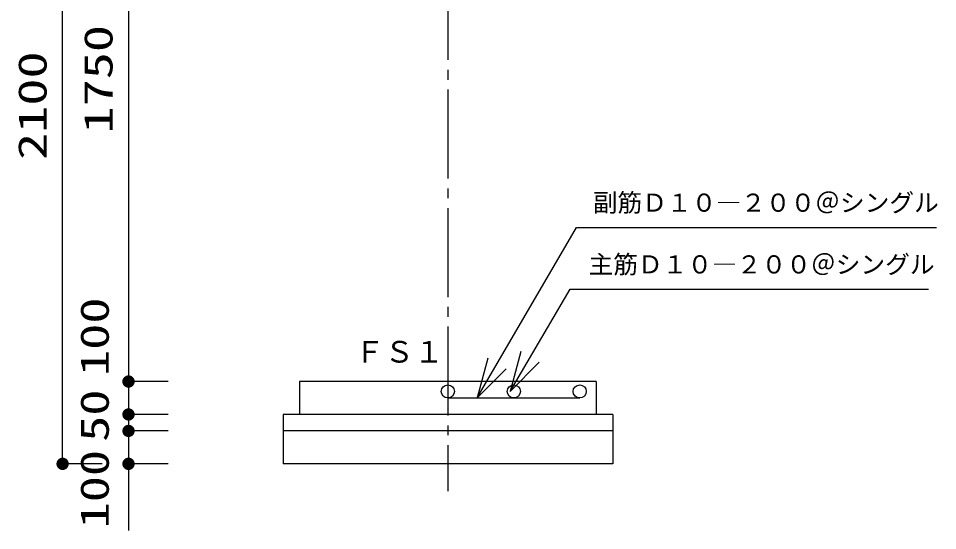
# Model space of a CAD drawing. Units: millimetres, scale not verified. Extents: x -9622 to 7696, y -6818 to 5260.
# Drawn here: x -1746 to 1043, y -795 to 762 of the extents above; entities that cross this region are included whole.
import ezdxf
from ezdxf.enums import TextEntityAlignment as Align

# ---------------------------------------------------------------- set-up
doc = ezdxf.new("R2010")
doc.units = ezdxf.units.MM
doc.header["$LTSCALE"] = 30
doc.linetypes.add('CHAIN2', pattern=[12, 9, -1, 1, -1])
for name, color, linetype, lineweight in [('0-1_KIKI', 3, 'Continuous', 25), ('0-2_SEISAKU', 2, 'Continuous', 25), ('0-3_A-PIPE', 3, 'Continuous', 25), ('0-6_SUNPO', 7, 'Continuous', 25)]:
    doc.layers.add(name, color=color, linetype=linetype, lineweight=lineweight)
doc.styles.add('MS Gothic', font='')
doc.styles.add('ＭＳ ゴシック', font='')
doc.styles.get('MS Gothic').set_extended_font_data('MS Gothic')
doc.styles.get('ＭＳ ゴシック').set_extended_font_data('MS Gothic')

msp = doc.modelspace()

# ---------------------------------------------------------------- linework, layer by layer
at = {"layer": '0-1_KIKI', "color": 4}
for p, q in [((-354.55, -391.69), (-53.23, 126.66)), ((-53.23, 126.66), (1039.01, 126.66)), ((-254.55, -371.69), (-72.26, -60.83)), ((-72.26, -60.83), (1015.37, -60.83))]:
    msp.add_line(p, q, dxfattribs=at)
for points in [[(-222.2, -250.95), (-254.55, -371.69), (-166.16, -283.3)], [(-322.19, -270.95), (-354.55, -391.69), (-266.16, -303.3)]]:
    msp.add_lwpolyline(points, dxfattribs=at)
at = {"layer": '0-2_SEISAKU', "linetype": 'CHAIN2'}
msp.add_line((-443.19, 1625.1), (-443.19, -674.65), dxfattribs=at)
at = {"layer": '0-2_SEISAKU'}
for p, q in [((6.81, -341.69), (-893.19, -341.69)), ((-893.19, -341.69), (-893.19, -441.69)), ((6.81, -341.69), (6.81, -441.69)), ((-943.19, -441.69), (-943.19, -591.69)), ((56.81, -441.69), (-943.19, -441.69)), ((56.81, -491.69), (-943.19, -491.69))]:
    msp.add_line(p, q, dxfattribs=at)
msp.add_lwpolyline([(56.81, -441.69), (56.81, -591.69), (-943.19, -591.69)], dxfattribs=at)
at = {"layer": '0-3_A-PIPE'}
msp.add_line((-443.19, -391.69), (-43.2, -391.69), dxfattribs=at)
msp.add_line((-443.19, -391.69), (-43.2, -391.69), dxfattribs=at)
for centre in [(-443.31, -371.69), (-243.31, -371.69), (-43.31, -371.69), (-43.2, -371.69), (-43.2, -371.69)]:
    msp.add_circle(centre, 20, dxfattribs=at)
at = {"layer": '0-6_SUNPO', "color": 4}
for p, q in [((-1612.18, -591.69), (-1612.18, 1508.31)), ((-1412.18, 1408.31), (-1412.18, -341.69)), ((-1292.18, -341.69), (-1412.18, -341.69)), ((-1292.18, -341.69), (-1412.18, -341.69)), ((-1412.18, -341.69), (-1412.18, -441.69)), ((-1292.18, -441.69), (-1412.18, -441.69)), ((-1292.18, -441.69), (-1412.18, -441.69)), ((-1412.18, -441.69), (-1412.18, -491.69)), ((-1292.18, -491.69), (-1412.18, -491.69)), ((-1292.18, -491.69), (-1412.18, -491.69)), ((-1412.18, -491.69), (-1412.18, -591.69)), ((-1492.18, -591.69), (-1612.18, -591.69)), ((-1292.18, -591.69), (-1412.18, -591.69)), ((-1412.18, -601.07), (-1412.18, -794.63))]:
    msp.add_line(p, q, dxfattribs=at)
at = {"layer": '0-6_SUNPO'}
for points in [[(-1429.5, -334.52), (-1412.18, -341.69), (-1430.57, -338.03)], [(-1429.5, -334.52), (-1412.18, -341.69), (-1430.57, -338.03)], [(-1427.77, -331.27), (-1412.18, -341.69), (-1429.5, -334.52)], [(-1427.77, -331.27), (-1412.18, -341.69), (-1429.5, -334.52)], [(-1425.44, -328.43), (-1412.18, -341.69), (-1427.77, -331.27)], [(-1425.44, -328.43), (-1412.18, -341.69), (-1427.77, -331.27)], [(-1422.59, -326.1), (-1412.18, -341.69), (-1425.44, -328.43)], [(-1422.59, -326.1), (-1412.18, -341.69), (-1425.44, -328.43)], [(-1419.35, -324.37), (-1412.18, -341.69), (-1422.59, -326.1)], [(-1419.35, -324.37), (-1412.18, -341.69), (-1422.59, -326.1)], [(-1415.84, -323.3), (-1412.18, -341.69), (-1419.35, -324.37)], [(-1415.84, -323.3), (-1412.18, -341.69), (-1419.35, -324.37)], [(-1412.18, -322.94), (-1412.18, -341.69), (-1415.84, -323.3)], [(-1412.18, -322.94), (-1412.18, -341.69), (-1415.84, -323.3)], [(-1408.52, -323.3), (-1412.18, -341.69), (-1412.18, -322.94)], [(-1408.52, -323.3), (-1412.18, -341.69), (-1412.18, -322.94)], [(-1405, -324.37), (-1412.18, -341.69), (-1408.52, -323.3)], [(-1405, -324.37), (-1412.18, -341.69), (-1408.52, -323.3)], [(-1401.76, -326.1), (-1412.18, -341.69), (-1405, -324.37)], [(-1401.76, -326.1), (-1412.18, -341.69), (-1405, -324.37)], [(-1398.92, -328.43), (-1412.18, -341.69), (-1401.76, -326.1)], [(-1398.92, -328.43), (-1412.18, -341.69), (-1401.76, -326.1)], [(-1396.59, -331.27), (-1412.18, -341.69), (-1398.92, -328.43)], [(-1396.59, -331.27), (-1412.18, -341.69), (-1398.92, -328.43)], [(-1394.85, -334.52), (-1412.18, -341.69), (-1396.59, -331.27)], [(-1394.85, -334.52), (-1412.18, -341.69), (-1396.59, -331.27)], [(-1393.79, -338.03), (-1412.18, -341.69), (-1394.85, -334.52)], [(-1393.79, -338.03), (-1412.18, -341.69), (-1394.85, -334.52)], [(-1430.57, -338.03), (-1412.18, -341.69), (-1430.93, -341.69)], [(-1430.57, -338.03), (-1412.18, -341.69), (-1430.93, -341.69)], [(-1430.93, -341.69), (-1412.18, -341.69), (-1430.57, -345.35)], [(-1430.93, -341.69), (-1412.18, -341.69), (-1430.57, -345.35)], [(-1430.57, -345.35), (-1412.18, -341.69), (-1429.5, -348.87)], [(-1430.57, -345.35), (-1412.18, -341.69), (-1429.5, -348.87)], [(-1429.5, -348.87), (-1412.18, -341.69), (-1427.77, -352.11)], [(-1429.5, -348.87), (-1412.18, -341.69), (-1427.77, -352.11)], [(-1427.77, -352.11), (-1412.18, -341.69), (-1425.44, -354.95)], [(-1427.77, -352.11), (-1412.18, -341.69), (-1425.44, -354.95)], [(-1425.44, -354.95), (-1412.18, -341.69), (-1422.59, -357.28)], [(-1425.44, -354.95), (-1412.18, -341.69), (-1422.59, -357.28)], [(-1422.59, -357.28), (-1412.18, -341.69), (-1419.35, -359.01)], [(-1422.59, -357.28), (-1412.18, -341.69), (-1419.35, -359.01)], [(-1419.35, -359.01), (-1412.18, -341.69), (-1415.84, -360.08)], [(-1419.35, -359.01), (-1412.18, -341.69), (-1415.84, -360.08)], [(-1415.84, -360.08), (-1412.18, -341.69), (-1412.18, -360.44)], [(-1415.84, -360.08), (-1412.18, -341.69), (-1412.18, -360.44)], [(-1393.43, -341.69), (-1412.18, -341.69), (-1393.79, -338.03)], [(-1393.43, -341.69), (-1412.18, -341.69), (-1393.79, -338.03)], [(-1412.18, -360.44), (-1412.18, -341.69), (-1408.52, -360.08)], [(-1408.52, -360.08), (-1412.18, -341.69), (-1405, -359.01)], [(-1405, -359.01), (-1412.18, -341.69), (-1401.76, -357.28)], [(-1401.76, -357.28), (-1412.18, -341.69), (-1398.92, -354.95)], [(-1398.92, -354.95), (-1412.18, -341.69), (-1396.59, -352.11)], [(-1396.59, -352.11), (-1412.18, -341.69), (-1394.85, -348.87)], [(-1394.85, -348.87), (-1412.18, -341.69), (-1393.79, -345.35)], [(-1393.79, -345.35), (-1412.18, -341.69), (-1393.43, -341.69)], [(-1412.18, -360.44), (-1412.18, -341.69), (-1408.52, -360.08)], [(-1408.52, -360.08), (-1412.18, -341.69), (-1405, -359.01)], [(-1405, -359.01), (-1412.18, -341.69), (-1401.76, -357.28)], [(-1401.76, -357.28), (-1412.18, -341.69), (-1398.92, -354.95)], [(-1398.92, -354.95), (-1412.18, -341.69), (-1396.59, -352.11)], [(-1396.59, -352.11), (-1412.18, -341.69), (-1394.85, -348.87)], [(-1394.85, -348.87), (-1412.18, -341.69), (-1393.79, -345.35)], [(-1393.79, -345.35), (-1412.18, -341.69), (-1393.43, -341.69)], [(-1430.57, -438.03), (-1412.18, -441.69), (-1430.93, -441.69)], [(-1430.57, -438.03), (-1412.18, -441.69), (-1430.93, -441.69)], [(-1430.93, -441.69), (-1412.18, -441.69), (-1430.57, -445.35)], [(-1430.93, -441.69), (-1412.18, -441.69), (-1430.57, -445.35)], [(-1429.5, -434.52), (-1412.18, -441.69), (-1430.57, -438.03)], [(-1429.5, -434.52), (-1412.18, -441.69), (-1430.57, -438.03)], [(-1430.57, -445.35), (-1412.18, -441.69), (-1429.5, -448.87)], [(-1430.57, -445.35), (-1412.18, -441.69), (-1429.5, -448.87)], [(-1427.77, -431.27), (-1412.18, -441.69), (-1429.5, -434.52)], [(-1427.77, -431.27), (-1412.18, -441.69), (-1429.5, -434.52)], [(-1429.5, -448.87), (-1412.18, -441.69), (-1427.77, -452.11)], [(-1429.5, -448.87), (-1412.18, -441.69), (-1427.77, -452.11)], [(-1425.44, -428.43), (-1412.18, -441.69), (-1427.77, -431.27)], [(-1425.44, -428.43), (-1412.18, -441.69), (-1427.77, -431.27)], [(-1427.77, -452.11), (-1412.18, -441.69), (-1425.44, -454.95)], [(-1427.77, -452.11), (-1412.18, -441.69), (-1425.44, -454.95)], [(-1422.59, -426.1), (-1412.18, -441.69), (-1425.44, -428.43)], [(-1422.59, -426.1), (-1412.18, -441.69), (-1425.44, -428.43)], [(-1425.44, -454.95), (-1412.18, -441.69), (-1422.59, -457.28)], [(-1425.44, -454.95), (-1412.18, -441.69), (-1422.59, -457.28)], [(-1419.35, -424.37), (-1412.18, -441.69), (-1422.59, -426.1)], [(-1419.35, -424.37), (-1412.18, -441.69), (-1422.59, -426.1)], [(-1422.59, -457.28), (-1412.18, -441.69), (-1419.35, -459.01)], [(-1422.59, -457.28), (-1412.18, -441.69), (-1419.35, -459.01)], [(-1415.84, -423.3), (-1412.18, -441.69), (-1419.35, -424.37)], [(-1415.84, -423.3), (-1412.18, -441.69), (-1419.35, -424.37)], [(-1419.35, -459.01), (-1412.18, -441.69), (-1415.84, -460.08)], [(-1419.35, -459.01), (-1412.18, -441.69), (-1415.84, -460.08)], [(-1412.18, -422.94), (-1412.18, -441.69), (-1415.84, -423.3)], [(-1412.18, -422.94), (-1412.18, -441.69), (-1415.84, -423.3)], [(-1415.84, -460.08), (-1412.18, -441.69), (-1412.18, -460.44)], [(-1415.84, -460.08), (-1412.18, -441.69), (-1412.18, -460.44)], [(-1408.52, -423.3), (-1412.18, -441.69), (-1412.18, -422.94)], [(-1408.52, -423.3), (-1412.18, -441.69), (-1412.18, -422.94)], [(-1405, -424.37), (-1412.18, -441.69), (-1408.52, -423.3)], [(-1405, -424.37), (-1412.18, -441.69), (-1408.52, -423.3)], [(-1401.76, -426.1), (-1412.18, -441.69), (-1405, -424.37)], [(-1401.76, -426.1), (-1412.18, -441.69), (-1405, -424.37)], [(-1398.92, -428.43), (-1412.18, -441.69), (-1401.76, -426.1)], [(-1398.92, -428.43), (-1412.18, -441.69), (-1401.76, -426.1)], [(-1396.59, -431.27), (-1412.18, -441.69), (-1398.92, -428.43)], [(-1396.59, -431.27), (-1412.18, -441.69), (-1398.92, -428.43)], [(-1394.85, -434.52), (-1412.18, -441.69), (-1396.59, -431.27)], [(-1394.85, -434.52), (-1412.18, -441.69), (-1396.59, -431.27)], [(-1393.79, -438.03), (-1412.18, -441.69), (-1394.85, -434.52)], [(-1393.79, -438.03), (-1412.18, -441.69), (-1394.85, -434.52)], [(-1393.43, -441.69), (-1412.18, -441.69), (-1393.79, -438.03)], [(-1393.43, -441.69), (-1412.18, -441.69), (-1393.79, -438.03)], [(-1412.18, -460.44), (-1412.18, -441.69), (-1408.52, -460.08)], [(-1408.52, -460.08), (-1412.18, -441.69), (-1405, -459.01)], [(-1405, -459.01), (-1412.18, -441.69), (-1401.76, -457.28)], [(-1401.76, -457.28), (-1412.18, -441.69), (-1398.92, -454.95)], [(-1398.92, -454.95), (-1412.18, -441.69), (-1396.59, -452.11)], [(-1396.59, -452.11), (-1412.18, -441.69), (-1394.85, -448.87)], [(-1394.85, -448.87), (-1412.18, -441.69), (-1393.79, -445.35)], [(-1393.79, -445.35), (-1412.18, -441.69), (-1393.43, -441.69)], [(-1412.18, -460.44), (-1412.18, -441.69), (-1408.52, -460.08)], [(-1408.52, -460.08), (-1412.18, -441.69), (-1405, -459.01)], [(-1405, -459.01), (-1412.18, -441.69), (-1401.76, -457.28)], [(-1401.76, -457.28), (-1412.18, -441.69), (-1398.92, -454.95)], [(-1398.92, -454.95), (-1412.18, -441.69), (-1396.59, -452.11)], [(-1396.59, -452.11), (-1412.18, -441.69), (-1394.85, -448.87)], [(-1394.85, -448.87), (-1412.18, -441.69), (-1393.79, -445.35)], [(-1393.79, -445.35), (-1412.18, -441.69), (-1393.43, -441.69)], [(-1415.84, -473.3), (-1412.18, -491.69), (-1419.35, -474.37)], [(-1415.84, -473.3), (-1412.18, -491.69), (-1419.35, -474.37)], [(-1412.18, -472.94), (-1412.18, -491.69), (-1415.84, -473.3)], [(-1412.18, -472.94), (-1412.18, -491.69), (-1415.84, -473.3)], [(-1408.52, -473.3), (-1412.18, -491.69), (-1412.18, -472.94)], [(-1408.52, -473.3), (-1412.18, -491.69), (-1412.18, -472.94)], [(-1405, -474.37), (-1412.18, -491.69), (-1408.52, -473.3)], [(-1405, -474.37), (-1412.18, -491.69), (-1408.52, -473.3)], [(-1430.57, -488.03), (-1412.18, -491.69), (-1430.93, -491.69)], [(-1430.57, -488.03), (-1412.18, -491.69), (-1430.93, -491.69)], [(-1430.93, -491.69), (-1412.18, -491.69), (-1430.57, -495.35)], [(-1430.93, -491.69), (-1412.18, -491.69), (-1430.57, -495.35)], [(-1429.5, -484.52), (-1412.18, -491.69), (-1430.57, -488.03)], [(-1429.5, -484.52), (-1412.18, -491.69), (-1430.57, -488.03)], [(-1430.57, -495.35), (-1412.18, -491.69), (-1429.5, -498.87)], [(-1430.57, -495.35), (-1412.18, -491.69), (-1429.5, -498.87)], [(-1427.77, -481.27), (-1412.18, -491.69), (-1429.5, -484.52)], [(-1427.77, -481.27), (-1412.18, -491.69), (-1429.5, -484.52)], [(-1429.5, -498.87), (-1412.18, -491.69), (-1427.77, -502.11)], [(-1429.5, -498.87), (-1412.18, -491.69), (-1427.77, -502.11)], [(-1425.44, -478.43), (-1412.18, -491.69), (-1427.77, -481.27)], [(-1425.44, -478.43), (-1412.18, -491.69), (-1427.77, -481.27)], [(-1427.77, -502.11), (-1412.18, -491.69), (-1425.44, -504.95)], [(-1427.77, -502.11), (-1412.18, -491.69), (-1425.44, -504.95)], [(-1422.59, -476.1), (-1412.18, -491.69), (-1425.44, -478.43)], [(-1422.59, -476.1), (-1412.18, -491.69), (-1425.44, -478.43)], [(-1425.44, -504.95), (-1412.18, -491.69), (-1422.59, -507.28)], [(-1425.44, -504.95), (-1412.18, -491.69), (-1422.59, -507.28)], [(-1419.35, -474.37), (-1412.18, -491.69), (-1422.59, -476.1)], [(-1419.35, -474.37), (-1412.18, -491.69), (-1422.59, -476.1)], [(-1422.59, -507.28), (-1412.18, -491.69), (-1419.35, -509.01)], [(-1422.59, -507.28), (-1412.18, -491.69), (-1419.35, -509.01)], [(-1419.35, -509.01), (-1412.18, -491.69), (-1415.84, -510.08)], [(-1419.35, -509.01), (-1412.18, -491.69), (-1415.84, -510.08)], [(-1415.84, -510.08), (-1412.18, -491.69), (-1412.18, -510.44)], [(-1415.84, -510.08), (-1412.18, -491.69), (-1412.18, -510.44)], [(-1401.76, -476.1), (-1412.18, -491.69), (-1405, -474.37)], [(-1401.76, -476.1), (-1412.18, -491.69), (-1405, -474.37)], [(-1398.92, -478.43), (-1412.18, -491.69), (-1401.76, -476.1)], [(-1398.92, -478.43), (-1412.18, -491.69), (-1401.76, -476.1)], [(-1396.59, -481.27), (-1412.18, -491.69), (-1398.92, -478.43)], [(-1396.59, -481.27), (-1412.18, -491.69), (-1398.92, -478.43)], [(-1394.85, -484.52), (-1412.18, -491.69), (-1396.59, -481.27)], [(-1394.85, -484.52), (-1412.18, -491.69), (-1396.59, -481.27)], [(-1393.79, -488.03), (-1412.18, -491.69), (-1394.85, -484.52)], [(-1393.79, -488.03), (-1412.18, -491.69), (-1394.85, -484.52)], [(-1393.43, -491.69), (-1412.18, -491.69), (-1393.79, -488.03)], [(-1393.43, -491.69), (-1412.18, -491.69), (-1393.79, -488.03)], [(-1412.18, -510.44), (-1412.18, -491.69), (-1408.52, -510.08)], [(-1408.52, -510.08), (-1412.18, -491.69), (-1405, -509.01)], [(-1405, -509.01), (-1412.18, -491.69), (-1401.76, -507.28)], [(-1401.76, -507.28), (-1412.18, -491.69), (-1398.92, -504.95)], [(-1398.92, -504.95), (-1412.18, -491.69), (-1396.59, -502.11)], [(-1396.59, -502.11), (-1412.18, -491.69), (-1394.85, -498.87)], [(-1394.85, -498.87), (-1412.18, -491.69), (-1393.79, -495.35)], [(-1393.79, -495.35), (-1412.18, -491.69), (-1393.43, -491.69)], [(-1412.18, -510.44), (-1412.18, -491.69), (-1408.52, -510.08)], [(-1408.52, -510.08), (-1412.18, -491.69), (-1405, -509.01)], [(-1405, -509.01), (-1412.18, -491.69), (-1401.76, -507.28)], [(-1401.76, -507.28), (-1412.18, -491.69), (-1398.92, -504.95)], [(-1398.92, -504.95), (-1412.18, -491.69), (-1396.59, -502.11)], [(-1396.59, -502.11), (-1412.18, -491.69), (-1394.85, -498.87)], [(-1394.85, -498.87), (-1412.18, -491.69), (-1393.79, -495.35)], [(-1393.79, -495.35), (-1412.18, -491.69), (-1393.43, -491.69)], [(-1629.5, -584.52), (-1612.18, -591.69), (-1630.57, -588.03)], [(-1627.77, -581.27), (-1612.18, -591.69), (-1629.5, -584.52)], [(-1625.44, -578.43), (-1612.18, -591.69), (-1627.77, -581.27)], [(-1622.59, -576.1), (-1612.18, -591.69), (-1625.44, -578.43)], [(-1619.35, -574.37), (-1612.18, -591.69), (-1622.59, -576.1)], [(-1615.84, -573.3), (-1612.18, -591.69), (-1619.35, -574.37)], [(-1612.18, -572.94), (-1612.18, -591.69), (-1615.84, -573.3)], [(-1608.52, -573.3), (-1612.18, -591.69), (-1612.18, -572.94)], [(-1605, -574.37), (-1612.18, -591.69), (-1608.52, -573.3)], [(-1601.76, -576.1), (-1612.18, -591.69), (-1605, -574.37)], [(-1598.92, -578.43), (-1612.18, -591.69), (-1601.76, -576.1)], [(-1596.59, -581.27), (-1612.18, -591.69), (-1598.92, -578.43)], [(-1594.85, -584.52), (-1612.18, -591.69), (-1596.59, -581.27)], [(-1593.79, -588.03), (-1612.18, -591.69), (-1594.85, -584.52)], [(-1429.5, -584.52), (-1412.18, -591.69), (-1430.57, -588.03)], [(-1427.77, -581.27), (-1412.18, -591.69), (-1429.5, -584.52)], [(-1425.44, -578.43), (-1412.18, -591.69), (-1427.77, -581.27)], [(-1422.59, -576.1), (-1412.18, -591.69), (-1425.44, -578.43)], [(-1419.35, -574.37), (-1412.18, -591.69), (-1422.59, -576.1)], [(-1415.84, -573.3), (-1412.18, -591.69), (-1419.35, -574.37)], [(-1412.18, -572.94), (-1412.18, -591.69), (-1415.84, -573.3)], [(-1408.52, -573.3), (-1412.18, -591.69), (-1412.18, -572.94)], [(-1405, -574.37), (-1412.18, -591.69), (-1408.52, -573.3)], [(-1401.76, -576.1), (-1412.18, -591.69), (-1405, -574.37)], [(-1398.92, -578.43), (-1412.18, -591.69), (-1401.76, -576.1)], [(-1396.59, -581.27), (-1412.18, -591.69), (-1398.92, -578.43)], [(-1394.85, -584.52), (-1412.18, -591.69), (-1396.59, -581.27)], [(-1393.79, -588.03), (-1412.18, -591.69), (-1394.85, -584.52)], [(-1630.57, -588.03), (-1612.18, -591.69), (-1630.93, -591.69)], [(-1630.93, -591.69), (-1612.18, -591.69), (-1630.57, -595.35)], [(-1630.57, -595.35), (-1612.18, -591.69), (-1629.5, -598.87)], [(-1629.5, -598.87), (-1612.18, -591.69), (-1627.77, -602.11)], [(-1627.77, -602.11), (-1612.18, -591.69), (-1625.44, -604.95)], [(-1625.44, -604.95), (-1612.18, -591.69), (-1622.59, -607.28)], [(-1622.59, -607.28), (-1612.18, -591.69), (-1619.35, -609.01)], [(-1619.35, -609.01), (-1612.18, -591.69), (-1615.84, -610.08)], [(-1615.84, -610.08), (-1612.18, -591.69), (-1612.18, -610.44)], [(-1593.43, -591.69), (-1612.18, -591.69), (-1593.79, -588.03)], [(-1612.18, -610.44), (-1612.18, -591.69), (-1608.52, -610.08)], [(-1608.52, -610.08), (-1612.18, -591.69), (-1605, -609.01)], [(-1605, -609.01), (-1612.18, -591.69), (-1601.76, -607.28)], [(-1601.76, -607.28), (-1612.18, -591.69), (-1598.92, -604.95)], [(-1598.92, -604.95), (-1612.18, -591.69), (-1596.59, -602.11)], [(-1596.59, -602.11), (-1612.18, -591.69), (-1594.85, -598.87)], [(-1594.85, -598.87), (-1612.18, -591.69), (-1593.79, -595.35)], [(-1593.79, -595.35), (-1612.18, -591.69), (-1593.43, -591.69)], [(-1430.57, -588.03), (-1412.18, -591.69), (-1430.93, -591.69)], [(-1430.93, -591.69), (-1412.18, -591.69), (-1430.57, -595.35)], [(-1430.57, -595.35), (-1412.18, -591.69), (-1429.5, -598.87)], [(-1429.5, -598.87), (-1412.18, -591.69), (-1427.77, -602.11)], [(-1427.77, -602.11), (-1412.18, -591.69), (-1425.44, -604.95)], [(-1425.44, -604.95), (-1412.18, -591.69), (-1422.59, -607.28)], [(-1422.59, -607.28), (-1412.18, -591.69), (-1419.35, -609.01)], [(-1419.35, -609.01), (-1412.18, -591.69), (-1415.84, -610.08)], [(-1415.84, -610.08), (-1412.18, -591.69), (-1412.18, -610.44)], [(-1393.43, -591.69), (-1412.18, -591.69), (-1393.79, -588.03)], [(-1412.18, -610.44), (-1412.18, -591.69), (-1408.52, -610.08)], [(-1408.52, -610.08), (-1412.18, -591.69), (-1405, -609.01)], [(-1405, -609.01), (-1412.18, -591.69), (-1401.76, -607.28)], [(-1401.76, -607.28), (-1412.18, -591.69), (-1398.92, -604.95)], [(-1398.92, -604.95), (-1412.18, -591.69), (-1396.59, -602.11)], [(-1396.59, -602.11), (-1412.18, -591.69), (-1394.85, -598.87)], [(-1394.85, -598.87), (-1412.18, -591.69), (-1393.79, -595.35)], [(-1393.79, -595.35), (-1412.18, -591.69), (-1393.43, -591.69)]]:
    msp.add_solid(points, dxfattribs=at)

# ---------------------------------------------------------------- texts
at = {"layer": '0-1_KIKI', "color": 4, "style": 'MS Gothic'}
for s, p in [('副筋Ｄ１０―２００＠シングル\u3000', (-3.62, 157.68)), ('主筋Ｄ１０―２００＠シングル\u3000', (-16.46, -29.82))]:
    msp.add_text(s, height=54.99, dxfattribs=at).set_placement(p, align=Align.BOTTOM_LEFT)
at = {"layer": '0-2_SEISAKU', "color": 4, "style": 'MS Gothic'}
msp.add_text('ＦＳ１', height=65.98, dxfattribs=at).set_placement((-725.69, -304), align=Align.BOTTOM_LEFT)
at = {"layer": '0-6_SUNPO', "color": 3, "style": 'ＭＳ ゴシック'}
for s, width, p in [('1750', 1.4, (-1434.68, 411.6)), ('2100', 1.4, (-1634.68, 331.45)), ('100', 1.35, (-1445.93, -324.84)), ('50', 1.35, (-1445.93, -524.98)), ('100', 1.35, (-1445.93, -787.92))]:
    msp.add_text(s, height=86.59, rotation=90, dxfattribs=dict(at, width=width)).set_placement(p, align=Align.BOTTOM_LEFT)

doc.saveas('drawing.dxf')
